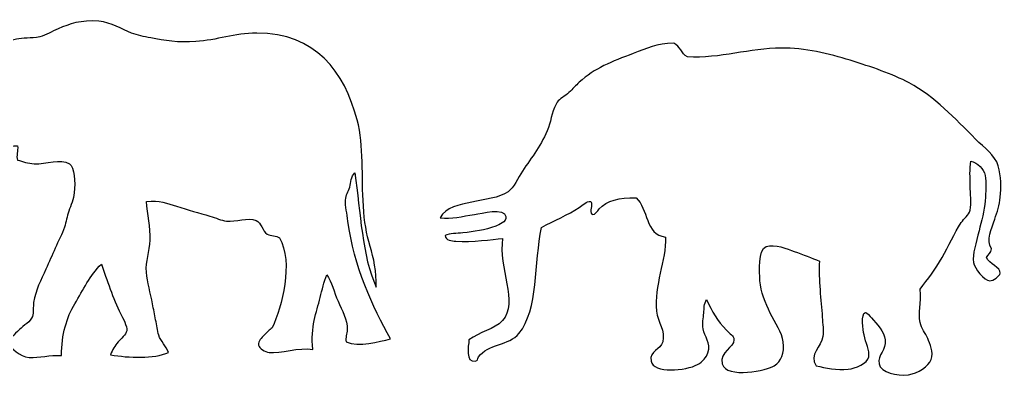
# Model space of a CAD drawing. Header units: centimetres. Extents: x -66 to 65, y -66 to 66.
# Drawn here: x 2.14 to 17.25, y -19.37 to -13.84 of the extents above; entities that cross this region are included whole.
import ezdxf

# ---------------------------------------------------------------- set-up
doc = ezdxf.new("R2010")
doc.units = ezdxf.units.CM
doc.header["$MEASUREMENT"] = 0
doc.layers.add('Layer 1', color=7, linetype='Continuous')

msp = doc.modelspace()

# ---------------------------------------------------------------- linework, layer by layer
at = {"layer": 'Layer 1'}
for points, knots in [([(7.628, -17.9512), (7.4048, -17.47857), (7.38916, -16.79844), (7.29592, -16.1959), (7.29592, -16.1959), (7.2347, -16.24741), (7.2415, -16.33978), (7.22001, -16.41413), (7.22001, -16.41413), (7.19977, -16.48414), (7.15717, -16.53266), (7.15357, -16.61336), (7.15357, -16.61336), (7.14955, -16.70493), (7.17773, -16.82701), (7.19154, -16.93594), (7.19154, -16.93594), (7.27981, -17.63359), (7.57471, -18.25999), (7.84617, -18.74812), (7.84617, -18.74812), (7.6717, -18.79244), (7.35907, -18.88052), (7.16307, -18.79559), (7.16307, -18.79559), (7.14714, -18.72537), (7.18146, -18.67303), (7.18207, -18.60583), (7.18207, -18.60583), (7.18339, -18.45637), (7.09851, -18.30547), (7.03972, -18.16937), (7.03972, -18.16937), (6.97683, -18.02364), (6.94106, -17.8773), (6.86898, -17.76138), (6.86898, -17.76138), (6.81948, -17.87404), (6.79416, -17.99189), (6.7646, -18.11246), (6.7646, -18.11246), (6.70853, -18.34122), (6.61376, -18.56143), (6.65075, -18.90944), (6.65075, -18.90944), (6.43816, -18.87393), (6.15151, -18.97834), (5.97709, -18.95685), (5.97709, -18.95685), (5.91647, -18.94942), (5.823, -18.89891), (5.8158, -18.84303), (5.8158, -18.84303), (5.80866, -18.78789), (5.86634, -18.72881), (5.90118, -18.69121), (5.90118, -18.69121), (5.94304, -18.64605), (5.98664, -18.61199), (6.02453, -18.57736), (6.02453, -18.57736), (6.17693, -18.24787), (6.35412, -17.57917), (6.13838, -17.19211), (6.13838, -17.19211), (6.09136, -17.15716), (6.00543, -17.17142), (5.94862, -17.1352), (5.94862, -17.1352), (5.88033, -17.09165), (5.85504, -16.95864), (5.77783, -16.92647), (5.77783, -16.92647), (5.65141, -16.87376), (5.46451, -16.95243), (5.32243, -16.93594), (5.32243, -16.93594), (5.2429, -16.92668), (5.15775, -16.88673), (5.06623, -16.86003), (5.06623, -16.86003), (4.89989, -16.81151), (4.72889, -16.7624), (4.55389, -16.70824), (4.55389, -16.70824), (4.41004, -16.66371), (4.29211, -16.61484), (4.08899, -16.63236), (4.08899, -16.63236), (4.09899, -16.83122), (4.15688, -17.03088), (4.14593, -17.23011), (4.14593, -17.23011), (4.13656, -17.39987), (4.07492, -17.56005), (4.08899, -17.72345), (4.08899, -17.72345), (4.10243, -17.87942), (4.15352, -18.04743), (4.18387, -18.20735), (4.18387, -18.20735), (4.19922, -18.2881), (4.21446, -18.37216), (4.23131, -18.45402), (4.23131, -18.45402), (4.24769, -18.5335), (4.25674, -18.62145), (4.27875, -18.69122), (4.27875, -18.69122), (4.30949, -18.78856), (4.39369, -18.85563), (4.43057, -18.95686), (4.43057, -18.95686), (4.202, -19.05997), (3.8165, -19.0401), (3.53871, -18.99483), (3.53871, -18.99483), (3.56305, -18.9094), (3.60142, -18.85878), (3.65253, -18.79563), (3.65253, -18.79563), (3.69246, -18.74631), (3.77686, -18.68297), (3.78538, -18.62484), (3.78538, -18.62484), (3.79562, -18.5547), (3.7272, -18.43217), (3.6905, -18.35917), (3.6905, -18.35917), (3.57628, -18.13195), (3.48045, -17.8344), (3.39636, -17.60013), (3.39636, -17.60013), (3.21607, -17.76637), (3.11812, -17.99568), (2.98837, -18.20735), (2.98837, -18.20735), (2.85841, -18.41936), (2.78612, -18.68087), (2.77964, -19.0043), (2.77964, -19.0043), (2.60319, -18.99163), (2.43624, -19.04438), (2.28627, -19.03277), (2.28627, -19.03277), (2.11784, -19.01978), (2.0369, -18.89876), (1.93519, -18.81457), (1.93519, -18.81457), (1.97914, -18.75165), (2.0511, -18.68495), (2.13445, -18.60584), (2.13445, -18.60584), (2.19713, -18.54631), (2.31077, -18.47503), (2.33368, -18.40656), (2.33368, -18.40656), (2.35609, -18.33978), (2.34196, -18.25651), (2.35268, -18.18836), (2.35268, -18.18836), (2.383, -17.99471), (2.46492, -17.84657), (2.54244, -17.67599), (2.54244, -17.67599), (2.59081, -17.5696), (2.6383, -17.45824), (2.68476, -17.35344), (2.68476, -17.35344), (2.73395, -17.24242), (2.79131, -17.13571), (2.82708, -17.03089), (2.82708, -17.03089), (2.85478, -16.94964), (2.86716, -16.86383), (2.89349, -16.78419), (2.89349, -16.78419), (2.92521, -16.68838), (2.96792, -16.60597), (2.9789, -16.49952), (2.9789, -16.49952), (2.99541, -16.33998), (2.98353, -16.10709), (2.90302, -16.05359), (2.90302, -16.05359), (2.77165, -15.96638), (2.5435, -16.06518), (2.36219, -16.05359), (2.36219, -16.05359), (2.26345, -16.04727), (2.19124, -16.02099), (2.10602, -15.99668), (2.10602, -15.99668), (2.07977, -15.9294), (2.11544, -15.85875), (2.10602, -15.77848), (2.10602, -15.77848), (1.94137, -15.76242), (1.82128, -15.87333), (1.68859, -15.92077), (1.68859, -15.92077), (1.62358, -15.944), (1.54669, -15.94583), (1.47981, -15.97768), (1.47981, -15.97768), (1.30209, -16.06245), (1.19668, -16.34164), (1.11929, -16.54698), (1.11929, -16.54698), (1.02846, -16.78796), (0.95427, -17.03141), (0.89159, -17.24908), (0.89159, -17.24908), (0.82092, -17.49445), (0.74938, -17.73851), (0.69233, -17.97965), (0.69233, -17.97965), (0.62124, -18.28045), (0.54832, -18.62119), (0.59745, -18.94739), (0.59745, -18.94739), (0.51543, -18.97147), (0.45756, -18.90059), (0.36028, -18.90945), (0.36028, -18.90945), (0.38221, -18.86238), (0.39359, -18.81621), (0.39822, -18.7671), (0.39822, -18.7671), (0.42, -18.53768), (0.40118, -18.30958), (0.41722, -18.084), (0.41722, -18.084), (0.46281, -17.44104), (0.5878, -16.80757), (0.70186, -16.21485), (0.70186, -16.21485), (0.57862, -16.14204), (0.32372, -16.20083), (0.29387, -16.03459), (0.29387, -16.03459), (0.46005, -15.99797), (0.6541, -16.03163), (0.7493, -15.93971), (0.7493, -15.93971), (0.79391, -15.89664), (0.82296, -15.78935), (0.85365, -15.71201), (0.85365, -15.71201), (1.01851, -15.29653), (1.1439, -14.94699), (1.39446, -14.62092), (1.39446, -14.62092), (1.56747, -14.39568), (1.77057, -14.21037), (2.08709, -14.13702), (2.08709, -14.13702), (2.1898, -14.11321), (2.30863, -14.13014), (2.44764, -14.09905), (2.44764, -14.09905), (2.54292, -14.07772), (2.63579, -14.01716), (2.73228, -13.97573), (2.73228, -13.97573), (2.89905, -13.90408), (3.08166, -13.83606), (3.3585, -13.86185), (3.3585, -13.86185), (3.55276, -13.87995), (3.70804, -13.98139), (3.86134, -14.04211), (3.86134, -14.04211), (3.95349, -14.0786), (4.04885, -14.09698), (4.15545, -14.11799), (4.15545, -14.11799), (4.36328, -14.159), (4.584, -14.19385), (4.84808, -14.1749), (4.84808, -14.1749), (5.17204, -14.15172), (5.44149, -14.04285), (5.7874, -14.04208), (5.7874, -14.04208), (6.68992, -14.0401), (7.1391, -14.63588), (7.33392, -15.37987), (7.33392, -15.37987), (7.44094, -15.78855), (7.39758, -16.24249), (7.4288, -16.70818), (7.4288, -16.70818), (7.44486, -16.94771), (7.47299, -17.12442), (7.53318, -17.32492), (7.53318, -17.32492), (7.58858, -17.50976), (7.63197, -17.70648), (7.628, -17.9512)], [0, 0, 0, 0, 0.01315789, 0.01315789, 0.01315789, 0.01315789, 0.02631579, 0.02631579, 0.02631579, 0.02631579, 0.03947368, 0.03947368, 0.03947368, 0.03947368, 0.05263158, 0.05263158, 0.05263158, 0.05263158, 0.06578947, 0.06578947, 0.06578947, 0.06578947, 0.07894737, 0.07894737, 0.07894737, 0.07894737, 0.09210526, 0.09210526, 0.09210526, 0.09210526, 0.10526316, 0.10526316, 0.10526316, 0.10526316, 0.11842105, 0.11842105, 0.11842105, 0.11842105, 0.13157895, 0.13157895, 0.13157895, 0.13157895, 0.14473684, 0.14473684, 0.14473684, 0.14473684, 0.15789474, 0.15789474, 0.15789474, 0.15789474, 0.17105263, 0.17105263, 0.17105263, 0.17105263, 0.18421053, 0.18421053, 0.18421053, 0.18421053, 0.19736842, 0.19736842, 0.19736842, 0.19736842, 0.21052632, 0.21052632, 0.21052632, 0.21052632, 0.22368421, 0.22368421, 0.22368421, 0.22368421, 0.23684211, 0.23684211, 0.23684211, 0.23684211, 0.25, 0.25, 0.25, 0.25, 0.26315789, 0.26315789, 0.26315789, 0.26315789, 0.27631579, 0.27631579, 0.27631579, 0.27631579, 0.28947368, 0.28947368, 0.28947368, 0.28947368, 0.30263158, 0.30263158, 0.30263158, 0.30263158, 0.31578947, 0.31578947, 0.31578947, 0.31578947, 0.32894737, 0.32894737, 0.32894737, 0.32894737, 0.34210526, 0.34210526, 0.34210526, 0.34210526, 0.35526316, 0.35526316, 0.35526316, 0.35526316, 0.36842105, 0.36842105, 0.36842105, 0.36842105, 0.38157895, 0.38157895, 0.38157895, 0.38157895, 0.39473684, 0.39473684, 0.39473684, 0.39473684, 0.40789474, 0.40789474, 0.40789474, 0.40789474, 0.42105263, 0.42105263, 0.42105263, 0.42105263, 0.43421053, 0.43421053, 0.43421053, 0.43421053, 0.44736842, 0.44736842, 0.44736842, 0.44736842, 0.46052632, 0.46052632, 0.46052632, 0.46052632, 0.47368421, 0.47368421, 0.47368421, 0.47368421, 0.48684211, 0.48684211, 0.48684211, 0.48684211, 0.5, 0.5, 0.5, 0.5, 0.51315789, 0.51315789, 0.51315789, 0.51315789, 0.52631579, 0.52631579, 0.52631579, 0.52631579, 0.53947368, 0.53947368, 0.53947368, 0.53947368, 0.55263158, 0.55263158, 0.55263158, 0.55263158, 0.56578947, 0.56578947, 0.56578947, 0.56578947, 0.57894737, 0.57894737, 0.57894737, 0.57894737, 0.59210526, 0.59210526, 0.59210526, 0.59210526, 0.60526316, 0.60526316, 0.60526316, 0.60526316, 0.61842105, 0.61842105, 0.61842105, 0.61842105, 0.63157895, 0.63157895, 0.63157895, 0.63157895, 0.64473684, 0.64473684, 0.64473684, 0.64473684, 0.65789474, 0.65789474, 0.65789474, 0.65789474, 0.67105263, 0.67105263, 0.67105263, 0.67105263, 0.68421053, 0.68421053, 0.68421053, 0.68421053, 0.69736842, 0.69736842, 0.69736842, 0.69736842, 0.71052632, 0.71052632, 0.71052632, 0.71052632, 0.72368421, 0.72368421, 0.72368421, 0.72368421, 0.73684211, 0.73684211, 0.73684211, 0.73684211, 0.75, 0.75, 0.75, 0.75, 0.76315789, 0.76315789, 0.76315789, 0.76315789, 0.77631579, 0.77631579, 0.77631579, 0.77631579, 0.78947368, 0.78947368, 0.78947368, 0.78947368, 0.80263158, 0.80263158, 0.80263158, 0.80263158, 0.81578947, 0.81578947, 0.81578947, 0.81578947, 0.82894737, 0.82894737, 0.82894737, 0.82894737, 0.84210526, 0.84210526, 0.84210526, 0.84210526, 0.85526316, 0.85526316, 0.85526316, 0.85526316, 0.86842105, 0.86842105, 0.86842105, 0.86842105, 0.88157895, 0.88157895, 0.88157895, 0.88157895, 0.89473684, 0.89473684, 0.89473684, 0.89473684, 0.90789474, 0.90789474, 0.90789474, 0.90789474, 0.92105263, 0.92105263, 0.92105263, 0.92105263, 0.93421053, 0.93421053, 0.93421053, 0.93421053, 0.94736842, 0.94736842, 0.94736842, 0.94736842, 0.96052632, 0.96052632, 0.96052632, 0.96052632, 0.97368421, 0.97368421, 0.97368421, 0.97368421, 1, 1, 1, 1]), ([(17.0227, -17.49749), (17.06715, -17.59666), (17.24045, -17.6487), (17.23349, -17.7399), (17.23349, -17.7399), (17.23061, -17.77776), (17.11874, -17.85624), (17.0754, -17.85584), (17.0754, -17.85584), (16.98309, -17.85497), (16.8378, -17.66148), (16.82243, -17.57128), (16.82243, -17.57128), (16.80047, -17.44211), (16.86368, -17.26336), (16.90678, -17.08646), (16.90678, -17.08646), (16.94266, -16.93903), (16.99002, -16.77309), (17.00163, -16.62272), (17.00163, -16.62272), (17.01123, -16.49778), (17.0243, -16.34017), (17.00163, -16.23278), (17.00163, -16.23278), (16.98025, -16.13174), (16.88548, -16.03881), (16.78031, -16.01146), (16.78031, -16.01146), (16.76086, -16.14137), (16.76975, -16.2648), (16.76978, -16.3909), (16.76978, -16.3909), (16.76978, -16.51189), (16.79568, -16.65538), (16.76978, -16.77031), (16.76978, -16.77031), (16.75282, -16.8455), (16.67567, -16.89432), (16.63275, -16.96002), (16.63275, -16.96002), (16.5253, -17.12454), (16.43701, -17.31935), (16.33766, -17.49752), (16.33766, -17.49752), (16.23646, -17.67902), (16.11673, -17.83074), (16.0004, -17.98234), (16.0004, -17.98234), (16.02233, -18.21438), (15.96928, -18.34112), (16.0004, -18.49878), (16.0004, -18.49878), (16.01715, -18.58358), (16.0821, -18.66303), (16.11634, -18.74119), (16.11634, -18.74119), (16.15455, -18.8285), (16.20969, -18.94619), (16.16902, -19.06792), (16.16902, -19.06792), (16.13507, -19.1696), (15.96296, -19.28027), (15.82125, -19.2998), (15.82125, -19.2998), (15.64382, -19.32422), (15.39143, -19.269), (15.36802, -19.13115), (15.36802, -19.13115), (15.34476, -18.99431), (15.48084, -18.92276), (15.46287, -18.76229), (15.46287, -18.76229), (15.44893, -18.63772), (15.33463, -18.51739), (15.25208, -18.42503), (15.25208, -18.42503), (15.23845, -18.40979), (15.1703, -18.33692), (15.15723, -18.34071), (15.15723, -18.34071), (15.08386, -18.36193), (15.12056, -18.61355), (15.13614, -18.6885), (15.13614, -18.6885), (15.15993, -18.80301), (15.22732, -18.93046), (15.20991, -19.02576), (15.20991, -19.02576), (15.19091, -19.12987), (15.00123, -19.20345), (14.89373, -19.21549), (14.89373, -19.21549), (14.71757, -19.23518), (14.54763, -19.19692), (14.39838, -19.16278), (14.39838, -19.16278), (14.28503, -18.99191), (14.48098, -18.86854), (14.50379, -18.70958), (14.50379, -18.70958), (14.5158, -18.62557), (14.49953, -18.51879), (14.49323, -18.41449), (14.49323, -18.41449), (14.47725, -18.15086), (14.43304, -17.84328), (14.45106, -17.55025), (14.45106, -17.55025), (14.32837, -17.50374), (14.19912, -17.45037), (14.06112, -17.40269), (14.06112, -17.40269), (13.9619, -17.36843), (13.76005, -17.2782), (13.629, -17.32892), (13.629, -17.32892), (13.50266, -17.37782), (13.5238, -17.71934), (13.53415, -17.85589), (13.53415, -17.85589), (13.5469, -18.02424), (13.61768, -18.19678), (13.69224, -18.35124), (13.69224, -18.35124), (13.76672, -18.50555), (13.873, -18.65228), (13.89248, -18.79389), (13.89248, -18.79389), (13.91717, -18.97304), (13.8593, -19.09131), (13.75545, -19.16277), (13.75545, -19.16277), (13.66078, -19.22796), (13.01221, -19.37145), (12.95448, -19.13115), (12.95448, -19.13115), (12.91, -18.94615), (13.13511, -18.88318), (13.13363, -18.76229), (13.13363, -18.76229), (13.13286, -18.69694), (13.06873, -18.67043), (13.01774, -18.61473), (13.01774, -18.61473), (12.88079, -18.46521), (12.79549, -18.33742), (12.71204, -18.14044), (12.71204, -18.14044), (12.67047, -18.20733), (12.67685, -18.28263), (12.66987, -18.35123), (12.66987, -18.35123), (12.66228, -18.42648), (12.64585, -18.50974), (12.65937, -18.59364), (12.65937, -18.59364), (12.67977, -18.7204), (12.78211, -18.80499), (12.73314, -18.96252), (12.73314, -18.96252), (12.71163, -19.03168), (12.64903, -19.10082), (12.57505, -19.14167), (12.57505, -19.14167), (12.39341, -19.24205), (11.89216, -19.28372), (11.85835, -19.08899), (11.85835, -19.08899), (11.83012, -18.92632), (12.0072, -18.9182), (12.0375, -18.79387), (12.0375, -18.79387), (12.07994, -18.61988), (11.96326, -18.50378), (11.94265, -18.3196), (11.94265, -18.3196), (11.89915, -17.93074), (12.09354, -17.54014), (12.07968, -17.18134), (12.07968, -17.18134), (11.76504, -17.14467), (11.8166, -16.74181), (11.6265, -16.5806), (11.6265, -16.5806), (11.36893, -16.57306), (11.17753, -16.61743), (11.05735, -16.74922), (11.05735, -16.74922), (11.03126, -16.77782), (11.00557, -16.84328), (10.95194, -16.83354), (10.95194, -16.83354), (10.90122, -16.78734), (10.96525, -16.6913), (10.93088, -16.6333), (10.93088, -16.6333), (10.8609, -16.62655), (10.80732, -16.69132), (10.7517, -16.72815), (10.7517, -16.72815), (10.58009, -16.84182), (10.36112, -16.92849), (10.17205, -17.03382), (10.17205, -17.03382), (10.05614, -17.57428), (10.12538, -18.30012), (9.82423, -18.66744), (9.82423, -18.66744), (9.67807, -18.84569), (9.33742, -18.82892), (9.20238, -19.02577), (9.20238, -19.02577), (9.17558, -19.06488), (9.1987, -19.0798), (9.1497, -19.08903), (9.1497, -19.08903), (8.99915, -19.11731), (9.04553, -18.86704), (9.05485, -18.7623), (9.05485, -18.7623), (9.21109, -18.63919), (9.44665, -18.60612), (9.57129, -18.46718), (9.57129, -18.46718), (9.81786, -18.19238), (9.50578, -17.65216), (9.57129, -17.20245), (9.57129, -17.20245), (9.41063, -17.2152), (9.10552, -17.26669), (8.85461, -17.24462), (8.85461, -17.24462), (8.79032, -17.23896), (8.69308, -17.23483), (8.68596, -17.16027), (8.68596, -17.16027), (8.76266, -17.11696), (8.86188, -17.1295), (8.95999, -17.11812), (8.95999, -17.11812), (9.1339, -17.09793), (9.29953, -17.07565), (9.46587, -17.01274), (9.46587, -17.01274), (9.51717, -16.99335), (9.6347, -16.9521), (9.62399, -16.86518), (9.62399, -16.86518), (9.60677, -16.72551), (9.24254, -16.81663), (9.13917, -16.83356), (9.13917, -16.83356), (8.94624, -16.86515), (8.78521, -16.90407), (8.6122, -16.88627), (8.6122, -16.88627), (8.69364, -16.71524), (8.91073, -16.68839), (9.09702, -16.64386), (9.09702, -16.64386), (9.28715, -16.59843), (9.52427, -16.58028), (9.65558, -16.48577), (9.65558, -16.48577), (9.74948, -16.4182), (9.81092, -16.26953), (9.87693, -16.16959), (9.87693, -16.16959), (10.02338, -15.94776), (10.17575, -15.76435), (10.27743, -15.49506), (10.27743, -15.49506), (10.32413, -15.37131), (10.34241, -15.20381), (10.41446, -15.10509), (10.41446, -15.10509), (10.45108, -15.05492), (10.53254, -15.01032), (10.59361, -14.95756), (10.59361, -14.95756), (10.65248, -14.90668), (10.70029, -14.84628), (10.7517, -14.79944), (10.7517, -14.79944), (10.98967, -14.58277), (11.24933, -14.48305), (11.58432, -14.35679), (11.58432, -14.35679), (11.78625, -14.2807), (11.94402, -14.19531), (12.20617, -14.1987), (12.20617, -14.1987), (12.30655, -14.23884), (12.32322, -14.36272), (12.41696, -14.40949), (12.41696, -14.40949), (12.91988, -14.43812), (13.38187, -14.27471), (13.86087, -14.27246), (13.86087, -14.27246), (14.22689, -14.27074), (14.59617, -14.35803), (14.92534, -14.46217), (14.92534, -14.46217), (15.24766, -14.56414), (15.57161, -14.66852), (15.83175, -14.80999), (15.83175, -14.80999), (16.2277, -15.02536), (16.53009, -15.35022), (16.85407, -15.67423), (16.85407, -15.67423), (16.9907, -15.81086), (17.15294, -15.92061), (17.20189, -16.08526), (17.20189, -16.08526), (17.25071, -16.24946), (17.2452, -16.41607), (17.23348, -16.57008), (17.23348, -16.57008), (17.22448, -16.68864), (17.18477, -16.7986), (17.14916, -16.90734), (17.14916, -16.90734), (17.10011, -17.0572), (17.00941, -17.22323), (17.09648, -17.36054), (17.09648, -17.36054), (17.09133, -17.4256), (17.04971, -17.45426), (17.0227, -17.49749)], [0, 0, 0, 0, 0.01190476, 0.01190476, 0.01190476, 0.01190476, 0.02380952, 0.02380952, 0.02380952, 0.02380952, 0.03571429, 0.03571429, 0.03571429, 0.03571429, 0.04761905, 0.04761905, 0.04761905, 0.04761905, 0.05952381, 0.05952381, 0.05952381, 0.05952381, 0.07142857, 0.07142857, 0.07142857, 0.07142857, 0.08333333, 0.08333333, 0.08333333, 0.08333333, 0.0952381, 0.0952381, 0.0952381, 0.0952381, 0.10714286, 0.10714286, 0.10714286, 0.10714286, 0.11904762, 0.11904762, 0.11904762, 0.11904762, 0.13095238, 0.13095238, 0.13095238, 0.13095238, 0.14285714, 0.14285714, 0.14285714, 0.14285714, 0.1547619, 0.1547619, 0.1547619, 0.1547619, 0.16666667, 0.16666667, 0.16666667, 0.16666667, 0.17857143, 0.17857143, 0.17857143, 0.17857143, 0.19047619, 0.19047619, 0.19047619, 0.19047619, 0.20238095, 0.20238095, 0.20238095, 0.20238095, 0.21428571, 0.21428571, 0.21428571, 0.21428571, 0.22619048, 0.22619048, 0.22619048, 0.22619048, 0.23809524, 0.23809524, 0.23809524, 0.23809524, 0.25, 0.25, 0.25, 0.25, 0.26190476, 0.26190476, 0.26190476, 0.26190476, 0.27380952, 0.27380952, 0.27380952, 0.27380952, 0.28571429, 0.28571429, 0.28571429, 0.28571429, 0.29761905, 0.29761905, 0.29761905, 0.29761905, 0.30952381, 0.30952381, 0.30952381, 0.30952381, 0.32142857, 0.32142857, 0.32142857, 0.32142857, 0.33333333, 0.33333333, 0.33333333, 0.33333333, 0.3452381, 0.3452381, 0.3452381, 0.3452381, 0.35714286, 0.35714286, 0.35714286, 0.35714286, 0.36904762, 0.36904762, 0.36904762, 0.36904762, 0.38095238, 0.38095238, 0.38095238, 0.38095238, 0.39285714, 0.39285714, 0.39285714, 0.39285714, 0.4047619, 0.4047619, 0.4047619, 0.4047619, 0.41666667, 0.41666667, 0.41666667, 0.41666667, 0.42857143, 0.42857143, 0.42857143, 0.42857143, 0.44047619, 0.44047619, 0.44047619, 0.44047619, 0.45238095, 0.45238095, 0.45238095, 0.45238095, 0.46428571, 0.46428571, 0.46428571, 0.46428571, 0.47619048, 0.47619048, 0.47619048, 0.47619048, 0.48809524, 0.48809524, 0.48809524, 0.48809524, 0.5, 0.5, 0.5, 0.5, 0.51190476, 0.51190476, 0.51190476, 0.51190476, 0.52380952, 0.52380952, 0.52380952, 0.52380952, 0.53571429, 0.53571429, 0.53571429, 0.53571429, 0.54761905, 0.54761905, 0.54761905, 0.54761905, 0.55952381, 0.55952381, 0.55952381, 0.55952381, 0.57142857, 0.57142857, 0.57142857, 0.57142857, 0.58333333, 0.58333333, 0.58333333, 0.58333333, 0.5952381, 0.5952381, 0.5952381, 0.5952381, 0.60714286, 0.60714286, 0.60714286, 0.60714286, 0.61904762, 0.61904762, 0.61904762, 0.61904762, 0.63095238, 0.63095238, 0.63095238, 0.63095238, 0.64285714, 0.64285714, 0.64285714, 0.64285714, 0.6547619, 0.6547619, 0.6547619, 0.6547619, 0.66666667, 0.66666667, 0.66666667, 0.66666667, 0.67857143, 0.67857143, 0.67857143, 0.67857143, 0.69047619, 0.69047619, 0.69047619, 0.69047619, 0.70238095, 0.70238095, 0.70238095, 0.70238095, 0.71428571, 0.71428571, 0.71428571, 0.71428571, 0.72619048, 0.72619048, 0.72619048, 0.72619048, 0.73809524, 0.73809524, 0.73809524, 0.73809524, 0.75, 0.75, 0.75, 0.75, 0.76190476, 0.76190476, 0.76190476, 0.76190476, 0.77380952, 0.77380952, 0.77380952, 0.77380952, 0.78571429, 0.78571429, 0.78571429, 0.78571429, 0.79761905, 0.79761905, 0.79761905, 0.79761905, 0.80952381, 0.80952381, 0.80952381, 0.80952381, 0.82142857, 0.82142857, 0.82142857, 0.82142857, 0.83333333, 0.83333333, 0.83333333, 0.83333333, 0.8452381, 0.8452381, 0.8452381, 0.8452381, 0.85714286, 0.85714286, 0.85714286, 0.85714286, 0.86904762, 0.86904762, 0.86904762, 0.86904762, 0.88095238, 0.88095238, 0.88095238, 0.88095238, 0.89285714, 0.89285714, 0.89285714, 0.89285714, 0.9047619, 0.9047619, 0.9047619, 0.9047619, 0.91666667, 0.91666667, 0.91666667, 0.91666667, 0.92857143, 0.92857143, 0.92857143, 0.92857143, 0.94047619, 0.94047619, 0.94047619, 0.94047619, 0.95238095, 0.95238095, 0.95238095, 0.95238095, 0.96428571, 0.96428571, 0.96428571, 0.96428571, 0.97619048, 0.97619048, 0.97619048, 0.97619048, 1, 1, 1, 1])]:
    msp.add_open_spline(points, degree=3, knots=knots, dxfattribs=at)

doc.saveas('drawing.dxf')
